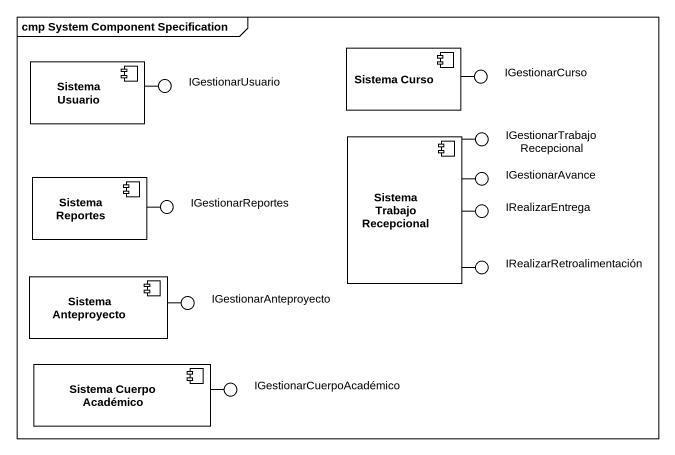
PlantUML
@startuml
mainframe cmp System Component Specification
component "Sistema Usuario" as Sistema_Usuario
() IGestionarUsuario
component "Sistema Curso" as Sistema_Curso
() IGestionarCurso
component "Sistema Trabajo Recepcional" as Sistema_Trabajo_Recepcional
() IGestionarTrabajoRecepcional
component "Sistema Reportes" as Sistema_Reportes
() IGestionarAvance
() IGestionarReportes
() IRealizarEntrega
component "Sistema Anteproyecto" as Sistema_Anteproyecto
() IRealizarRetroalimentación
() IGestionarAnteproyecto
component "Sistema Cuerpo Académico" as Sistema_Cuerpo_Académico
() IGestionarCuerpoAcadémico
Sistema_Usuario -right- IGestionarUsuario
Sistema_Curso -right- IGestionarCurso
Sistema_Trabajo_Recepcional -up- IGestionarTrabajoRecepcional
Sistema_Trabajo_Recepcional -right- IGestionarAvance
Sistema_Reportes -right- IGestionarReportes
Sistema_Trabajo_Recepcional -right- IRealizarEntrega
Sistema_Trabajo_Recepcional -- IRealizarRetroalimentación
Sistema_Anteproyecto -right- IGestionarAnteproyecto
Sistema_Cuerpo_Académico -right- IGestionarCuerpoAcadémico
@enduml
